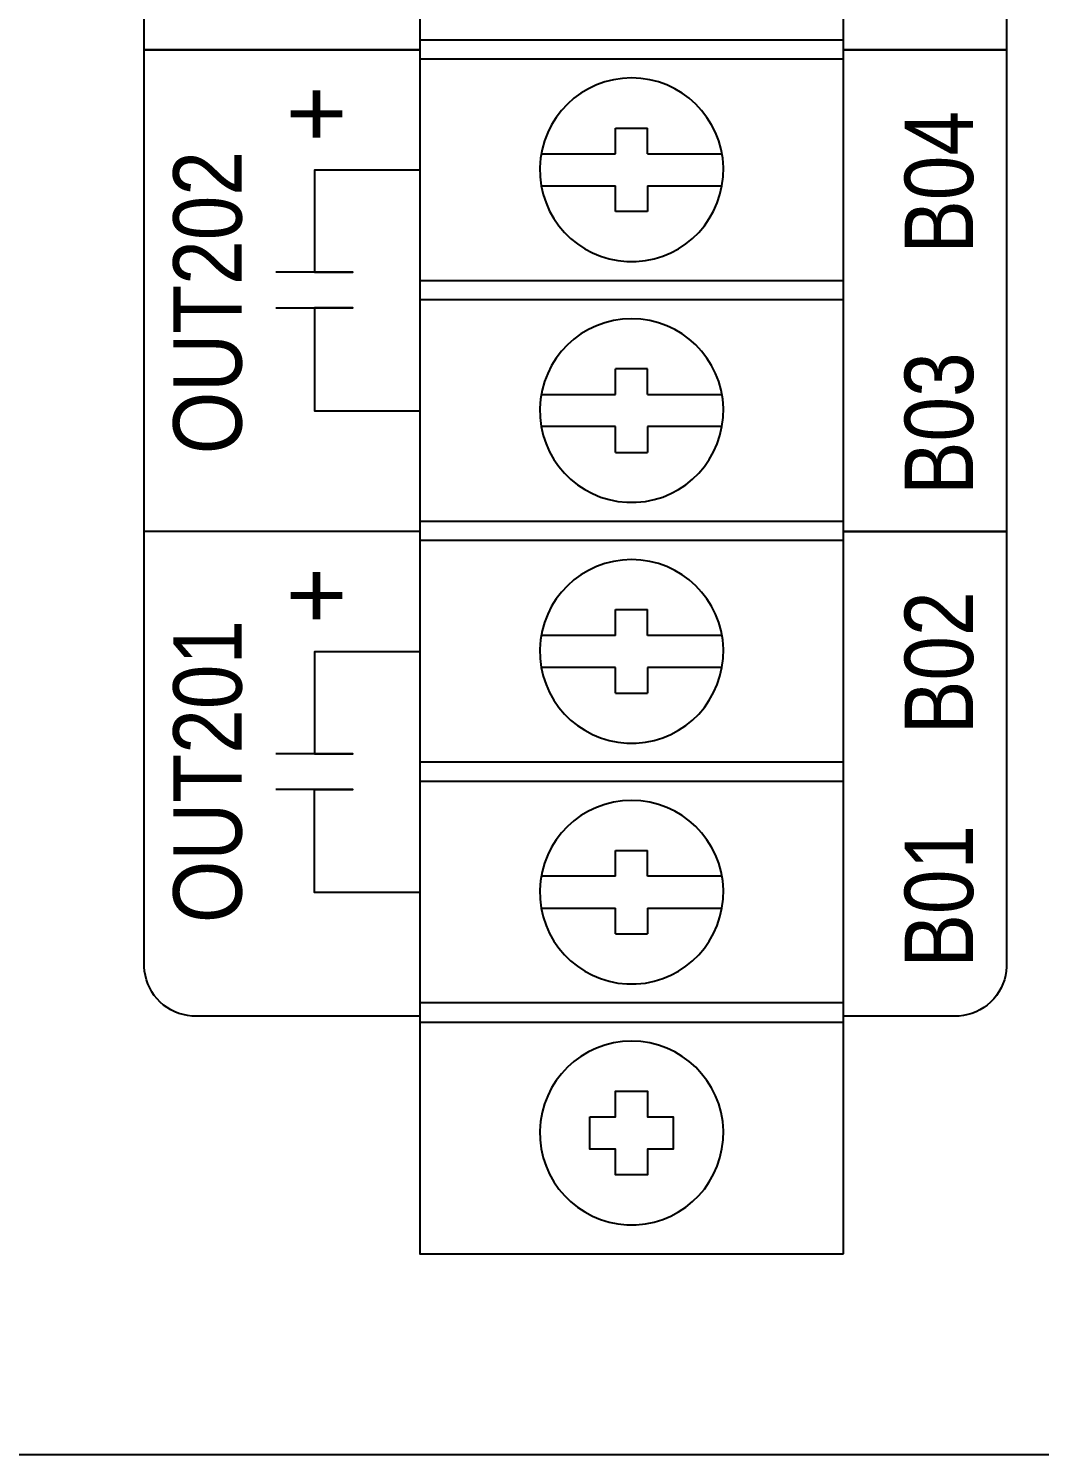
# Model space of a CAD drawing. Extents: x -11 to 35.7, y -8.8 to 26.3.
# Drawn here: x 21.153 to 22.728, y -6.435 to -4.214 of the extents above; entities that cross this region are included whole.
import ezdxf

# ---------------------------------------------------------------- set-up
doc = ezdxf.new("R2010")
doc.units = 0
doc.header["$MEASUREMENT"] = 0
for name, color, linetype in [('4_02__ADDITIONAL_12_STD_OU', 7, 'CONTINUOUS'), ('4_03__ADDITIONAL_4_STD_OUT', 7, 'CONTINUOUS'), ('4_04__ADDITIONAL_12_HIGH_I', 7, 'CONTINUOUS'), ('5_00_DWG', 7, 'CONTINUOUS')]:
    doc.layers.add(name, color=color, linetype=linetype)

msp = doc.modelspace()

# ---------------------------------------------------------------- linework, layer by layer
at = {"layer": '4_02__ADDITIONAL_12_STD_OU'}
for points in [[(22.4226, -6.1224), (22.4226, 3.6276), (21.7626, 3.6276), (21.7626, -6.1224), (22.4226, -6.1224)], [(21.7626, -5.7526), (21.7624, -5.7526), (21.7619, -5.7526), (21.7609, -5.7526), (21.7596, -5.7526), (21.758, -5.7526), (21.756, -5.7526), (21.7536, -5.7526), (21.751, -5.7526), (21.7448, -5.7526), (21.7375, -5.7526), (21.7291, -5.7526), (21.7198, -5.7526), (21.7095, -5.7526), (21.6985, -5.7526), (21.6868, -5.7526), (21.6744, -5.7526), (21.6615, -5.7526), (21.6482, -5.7526), (21.6205, -5.7526), (21.5633, -5.7526), (21.5353, -5.7526), (21.5218, -5.7526), (21.5086, -5.7526), (21.4959, -5.7526), (21.4838, -5.7526), (21.4724, -5.7526), (21.4617, -5.7526), (21.4518, -5.7526), (21.4429, -5.7526), (21.4349, -5.7526), (21.4281, -5.7526), (21.4224, -5.7526), (21.4201, -5.7526), (21.418, -5.7526), (21.4163, -5.7526), (21.415, -5.7526), (21.414, -5.7526), (21.4133, -5.7526), (21.4131, -5.7526), (21.4123, -5.7526), (21.4106, -5.7525), (21.4071, -5.7523), (21.4003, -5.7515), (21.3936, -5.7501), (21.387, -5.7482), (21.3807, -5.7457), (21.3745, -5.7427), (21.3687, -5.7391), (21.3631, -5.7351), (21.3579, -5.7305), (21.3531, -5.7255), (21.3488, -5.7202), (21.3449, -5.7145), (21.3416, -5.7085), (21.3388, -5.7023), (21.3365, -5.6958), (21.3348, -5.6892), (21.3337, -5.6824), (21.3331, -5.6755), (21.3331, -5.6738), (21.3331, -5.6729), (21.3331, -5.6725), (21.3331, -5.6721), (21.3331, -5.671), (21.3331, -5.6692), (21.3331, -5.6669), (21.3331, -5.664), (21.3331, -5.6605), (21.3331, -5.6564), (21.3331, -5.6517), (21.3331, -5.6464), (21.3331, -5.6405), (21.3331, -5.6341), (21.3331, -5.6271), (21.3331, -5.6195), (21.3331, -5.6113), (21.3331, -5.6026), (21.3331, -5.5934), (21.3331, -5.5836), (21.3331, -5.5732), (21.3331, -5.5623), (21.3331, -5.5508), (21.3331, -5.5389), (21.3331, -5.5264), (21.3331, -5.5133), (21.3331, -5.4998), (21.3331, -5.4857), (21.3331, -5.4711), (21.3331, -5.456), (21.3331, -5.4404), (21.3331, -5.4243), (21.3331, -5.4077), (21.3331, -5.3907), (21.3331, -5.3731), (21.3331, -5.355), (21.3331, -5.3365), (21.3331, -5.3175), (21.3331, -5.298), (21.3331, -5.2781), (21.3331, -5.2577), (21.3331, -5.2368), (21.3331, -5.2155), (21.3331, -5.1937), (21.3331, -5.1715), (21.3331, -5.1488), (21.3331, -5.1257), (21.3331, -5.1022), (21.3331, -5.0783), (21.3331, -5.0539), (21.3331, -5.0291), (21.3331, -5.0039), (21.3331, -4.9782), (21.3331, -4.9522), (21.3331, -4.9258), (21.3331, -4.8989), (21.3331, -4.8717), (21.3331, -4.8441), (21.3331, -4.8161), (21.3331, -4.7877), (21.3331, -4.7589), (21.3331, -4.7298), (21.3331, -4.7003), (21.3331, -4.6704), (21.3331, -4.6402), (21.3331, -4.6096), (21.3331, -4.5787), (21.3331, -4.5474), (21.3331, -4.5158), (21.3331, -4.4838), (21.3331, -4.4515), (21.3331, -4.4189), (21.3331, -4.3859), (21.3331, -4.3526), (21.3331, -4.319), (21.3331, -4.2509), (21.3331, -4.1815)], [(22.6769, -4.1815), (22.6769, -4.2509), (22.6769, -4.319), (22.6769, -4.3526), (22.6769, -4.3859), (22.6769, -4.4189), (22.6769, -4.4515), (22.6769, -4.4838), (22.6769, -4.5158), (22.6769, -4.5474), (22.6769, -4.5787), (22.6769, -4.6096), (22.6769, -4.6402), (22.6769, -4.6704), (22.6769, -4.7003), (22.6769, -4.7298), (22.6769, -4.7589), (22.6769, -4.7877), (22.6769, -4.8161), (22.6769, -4.8441), (22.6769, -4.8717), (22.6769, -4.8989), (22.6769, -4.9258), (22.6769, -4.9522), (22.6769, -4.9782), (22.6769, -5.0039), (22.6769, -5.0291), (22.6769, -5.0539), (22.6769, -5.0783), (22.6769, -5.1022), (22.6769, -5.1257), (22.6769, -5.1488), (22.6769, -5.1715), (22.6769, -5.1937), (22.6769, -5.2155), (22.6769, -5.2368), (22.6769, -5.2577), (22.6769, -5.2781), (22.6769, -5.298), (22.6769, -5.3175), (22.6769, -5.3365), (22.6769, -5.355), (22.6769, -5.3731), (22.6769, -5.3907), (22.6769, -5.4077), (22.6769, -5.4243), (22.6769, -5.4404), (22.6769, -5.456), (22.6769, -5.4711), (22.6769, -5.4857), (22.6769, -5.4998), (22.6769, -5.5133), (22.6769, -5.5264), (22.6769, -5.5389), (22.6769, -5.5508), (22.6769, -5.5623), (22.6769, -5.5732), (22.6769, -5.5836), (22.6769, -5.5934), (22.6769, -5.6026), (22.6769, -5.6113), (22.6769, -5.6195), (22.6769, -5.6271), (22.6769, -5.6341), (22.6769, -5.6405), (22.6769, -5.6464), (22.6769, -5.6517), (22.6769, -5.6564), (22.6769, -5.6605), (22.6769, -5.664), (22.6769, -5.6669), (22.6769, -5.6692), (22.6769, -5.671), (22.6769, -5.6721), (22.6769, -5.6725), (22.6769, -5.6729), (22.6769, -5.6738), (22.6769, -5.6755), (22.6763, -5.6824), (22.6752, -5.6892), (22.6735, -5.6958), (22.6712, -5.7023), (22.6684, -5.7085), (22.6651, -5.7145), (22.6612, -5.7202), (22.6569, -5.7255), (22.6521, -5.7305), (22.6469, -5.7351), (22.6413, -5.7391), (22.6355, -5.7427), (22.6293, -5.7457), (22.623, -5.7482), (22.6164, -5.7501), (22.6097, -5.7515), (22.6029, -5.7523), (22.5994, -5.7525), (22.5977, -5.7526), (22.5969, -5.7526), (22.5968, -5.7526), (22.596, -5.7526), (22.5944, -5.7526), (22.5922, -5.7526), (22.5894, -5.7526), (22.586, -5.7526), (22.5821, -5.7526), (22.5776, -5.7526), (22.5727, -5.7526), (22.5673, -5.7526), (22.5616, -5.7526), (22.5493, -5.7526), (22.536, -5.7526), (22.522, -5.7526), (22.4935, -5.7526), (22.4797, -5.7526), (22.4666, -5.7526), (22.4604, -5.7526), (22.4546, -5.7526), (22.4491, -5.7526), (22.444, -5.7526), (22.4393, -5.7526), (22.4352, -5.7526), (22.4315, -5.7526), (22.4284, -5.7526), (22.4259, -5.7526), (22.4241, -5.7526), (22.423, -5.7526), (22.4226, -5.7526)], [(21.7626, -4.2319), (22.4226, -4.2319)], [(21.3331, -4.2476), (21.7626, -4.2476)], [(22.4226, -4.2619), (21.7626, -4.2619)], [(22.6769, -4.2476), (22.4226, -4.2476)], [(22.0676, -4.3694), (22.1176, -4.3694)], [(22.0676, -4.4094), (22.0676, -4.3694)], [(22.1176, -4.4094), (22.1176, -4.3694)], [(21.9518, -4.4094), (22.0676, -4.4094)], [(22.1176, -4.4094), (22.2334, -4.4094)], [(21.7626, -4.435), (21.5982, -4.435), (21.5982, -4.5938), (21.6582, -4.5938), (21.5382, -4.5938)], [(21.9518, -4.4594), (22.0676, -4.4594)], [(22.0676, -4.4994), (22.0676, -4.4594)], [(22.1176, -4.4594), (22.2334, -4.4594)], [(22.1176, -4.4594), (22.1176, -4.4994)], [(22.1176, -4.4994), (22.0676, -4.4994)], [(21.7626, -4.6069), (22.4226, -4.6069)], [(22.4226, -4.6369), (21.7626, -4.6369)], [(21.5382, -4.6493), (21.6582, -4.6493), (21.5982, -4.6493), (21.5982, -4.81), (21.7626, -4.81)], [(22.1176, -4.7444), (22.0676, -4.7444)], [(22.0676, -4.7844), (22.0676, -4.7444)], [(22.1176, -4.7844), (22.1176, -4.7444)], [(21.9518, -4.7844), (22.0676, -4.7844)], [(22.1176, -4.7844), (22.2334, -4.7844)], [(22.0676, -4.8344), (21.9518, -4.8344)], [(22.0676, -4.8744), (22.0676, -4.8344)], [(22.2334, -4.8344), (22.1176, -4.8344)], [(22.1176, -4.8344), (22.1176, -4.8744)], [(22.0676, -4.8744), (22.1176, -4.8744)], [(22.4226, -4.9819), (21.7626, -4.9819)], [(21.7626, -4.9976), (21.3331, -4.9976)], [(22.4226, -5.0119), (21.7626, -5.0119)], [(22.6769, -4.9976), (22.4226, -4.9976)], [(22.0676, -5.1194), (22.1176, -5.1194)], [(22.0676, -5.1594), (22.0676, -5.1194)], [(22.1176, -5.1594), (22.1176, -5.1194)], [(22.0676, -5.1594), (21.9518, -5.1594)], [(22.2334, -5.1594), (22.1176, -5.1594)], [(21.7626, -5.185), (21.5982, -5.185), (21.5982, -5.3438), (21.6582, -5.3438), (21.5382, -5.3438)], [(22.0676, -5.2094), (21.9518, -5.2094)], [(22.0676, -5.2494), (22.0676, -5.2094)], [(22.2334, -5.2094), (22.1176, -5.2094)], [(22.1176, -5.2094), (22.1176, -5.2494)], [(22.0676, -5.2494), (22.1176, -5.2494)], [(22.4226, -5.3569), (21.7626, -5.3569)], [(22.4226, -5.3869), (21.7626, -5.3869)], [(21.7626, -5.56), (21.5982, -5.56), (21.5982, -5.3993), (21.6582, -5.3993), (21.5382, -5.3993)], [(22.0676, -5.4944), (22.1176, -5.4944)], [(22.0676, -5.5344), (22.0676, -5.4944)], [(22.1176, -5.5344), (22.1176, -5.4944)], [(22.0676, -5.5344), (21.9518, -5.5344)], [(22.2334, -5.5344), (22.1176, -5.5344)], [(21.9518, -5.5844), (22.0676, -5.5844)], [(22.0676, -5.6244), (22.0676, -5.5844)], [(22.1176, -5.5844), (22.2334, -5.5844)], [(22.1176, -5.5844), (22.1176, -5.6244)], [(22.0676, -5.6244), (22.1176, -5.6244)], [(22.4226, -5.7319), (21.7626, -5.7319)], [(21.7626, -5.7619), (22.4226, -5.7619)], [(22.0276, -5.9094), (22.0676, -5.9094), (22.0676, -5.8694), (22.1176, -5.8694), (22.1176, -5.9094), (22.1576, -5.9094), (22.1576, -5.9594), (22.1176, -5.9594), (22.1176, -5.9994), (22.0676, -5.9994), (22.0676, -5.9594), (22.0276, -5.9594), (22.0276, -5.9094)]]:
    msp.add_lwpolyline(points, dxfattribs=at)
for points in [[(22.0926, -4.2914), (22.0782, -4.2921), (22.0642, -4.2942), (22.0507, -4.2976), (22.0377, -4.3023), (22.0254, -4.3082), (22.0137, -4.3151), (22.0028, -4.3231), (21.9927, -4.3321), (21.9835, -4.342), (21.9752, -4.3527), (21.968, -4.3642), (21.9619, -4.3764), (21.9569, -4.3892), (21.9532, -4.4026), (21.9507, -4.4165), (21.9497, -4.4308), (21.95, -4.4452), (21.9518, -4.4593), (21.9549, -4.473), (21.9592, -4.4861), (21.9648, -4.4986), (21.9715, -4.5105), (21.9792, -4.5216), (21.988, -4.5319), (21.9976, -4.5413), (22.0082, -4.5498), (22.0195, -4.5573), (22.0315, -4.5637), (22.0442, -4.569), (22.0574, -4.573), (22.0712, -4.5758), (22.0854, -4.5772), (22.0999, -4.5772), (22.1141, -4.5758), (22.1278, -4.573), (22.1411, -4.569), (22.1537, -4.5637), (22.1658, -4.5573), (22.1771, -4.5498), (22.1876, -4.5413), (22.1972, -4.5319), (22.206, -4.5216), (22.2137, -4.5105), (22.2204, -4.4986), (22.226, -4.4861), (22.2303, -4.473), (22.2334, -4.4593), (22.2352, -4.4452), (22.2356, -4.4308), (22.2345, -4.4165), (22.2321, -4.4026), (22.2283, -4.3892), (22.2233, -4.3764), (22.2172, -4.3642), (22.21, -4.3527), (22.2017, -4.342), (22.1925, -4.3321), (22.1824, -4.3231), (22.1715, -4.3151), (22.1598, -4.3082), (22.1475, -4.3023), (22.1345, -4.2976), (22.121, -4.2942), (22.107, -4.2921)], [(22.0926, -4.6664), (22.0782, -4.6671), (22.0642, -4.6692), (22.0507, -4.6726), (22.0377, -4.6773), (22.0254, -4.6832), (22.0137, -4.6901), (22.0028, -4.6981), (21.9927, -4.7071), (21.9835, -4.717), (21.9752, -4.7277), (21.968, -4.7392), (21.9619, -4.7514), (21.9569, -4.7642), (21.9532, -4.7776), (21.9507, -4.7915), (21.9497, -4.8058), (21.95, -4.8202), (21.9518, -4.8343), (21.9549, -4.848), (21.9592, -4.8611), (21.9648, -4.8736), (21.9715, -4.8855), (21.9792, -4.8966), (21.988, -4.9069), (21.9976, -4.9163), (22.0082, -4.9248), (22.0195, -4.9323), (22.0315, -4.9387), (22.0442, -4.944), (22.0574, -4.948), (22.0712, -4.9508), (22.0854, -4.9522), (22.0999, -4.9522), (22.1141, -4.9508), (22.1278, -4.948), (22.1411, -4.944), (22.1537, -4.9387), (22.1658, -4.9323), (22.1771, -4.9248), (22.1876, -4.9163), (22.1972, -4.9069), (22.206, -4.8966), (22.2137, -4.8855), (22.2204, -4.8736), (22.226, -4.8611), (22.2303, -4.848), (22.2334, -4.8343), (22.2352, -4.8202), (22.2356, -4.8058), (22.2345, -4.7915), (22.2321, -4.7776), (22.2283, -4.7642), (22.2233, -4.7514), (22.2172, -4.7392), (22.21, -4.7277), (22.2017, -4.717), (22.1925, -4.7071), (22.1824, -4.6981), (22.1715, -4.6901), (22.1598, -4.6832), (22.1475, -4.6773), (22.1345, -4.6726), (22.121, -4.6692), (22.107, -4.6671)], [(22.0926, -5.0414), (22.0782, -5.0421), (22.0642, -5.0442), (22.0507, -5.0476), (22.0377, -5.0523), (22.0254, -5.0582), (22.0137, -5.0651), (22.0028, -5.0731), (21.9927, -5.0821), (21.9835, -5.092), (21.9752, -5.1027), (21.968, -5.1142), (21.9619, -5.1264), (21.9569, -5.1392), (21.9532, -5.1526), (21.9507, -5.1665), (21.9497, -5.1808), (21.95, -5.1952), (21.9518, -5.2093), (21.9549, -5.223), (21.9592, -5.2361), (21.9648, -5.2486), (21.9715, -5.2605), (21.9792, -5.2716), (21.988, -5.2819), (21.9976, -5.2913), (22.0082, -5.2998), (22.0195, -5.3073), (22.0315, -5.3137), (22.0442, -5.319), (22.0574, -5.323), (22.0712, -5.3258), (22.0854, -5.3272), (22.0999, -5.3272), (22.1141, -5.3258), (22.1278, -5.323), (22.1411, -5.319), (22.1537, -5.3137), (22.1658, -5.3073), (22.1771, -5.2998), (22.1876, -5.2913), (22.1972, -5.2819), (22.206, -5.2716), (22.2137, -5.2605), (22.2204, -5.2486), (22.226, -5.2361), (22.2303, -5.223), (22.2334, -5.2093), (22.2352, -5.1952), (22.2356, -5.1808), (22.2345, -5.1665), (22.2321, -5.1526), (22.2283, -5.1392), (22.2233, -5.1264), (22.2172, -5.1142), (22.21, -5.1027), (22.2017, -5.092), (22.1925, -5.0821), (22.1824, -5.0731), (22.1715, -5.0651), (22.1598, -5.0582), (22.1475, -5.0523), (22.1345, -5.0476), (22.121, -5.0442), (22.107, -5.0421)], [(22.0926, -5.4164), (22.0782, -5.4171), (22.0642, -5.4192), (22.0507, -5.4226), (22.0377, -5.4273), (22.0254, -5.4332), (22.0137, -5.4401), (22.0028, -5.4481), (21.9927, -5.4571), (21.9835, -5.467), (21.9752, -5.4777), (21.968, -5.4892), (21.9619, -5.5014), (21.9569, -5.5142), (21.9532, -5.5276), (21.9507, -5.5415), (21.9497, -5.5558), (21.95, -5.5702), (21.9518, -5.5843), (21.9549, -5.598), (21.9592, -5.6111), (21.9648, -5.6236), (21.9715, -5.6355), (21.9792, -5.6466), (21.988, -5.6569), (21.9976, -5.6663), (22.0082, -5.6748), (22.0195, -5.6823), (22.0315, -5.6887), (22.0442, -5.694), (22.0574, -5.698), (22.0712, -5.7008), (22.0854, -5.7022), (22.0999, -5.7022), (22.1141, -5.7008), (22.1278, -5.698), (22.1411, -5.694), (22.1537, -5.6887), (22.1658, -5.6823), (22.1771, -5.6748), (22.1876, -5.6663), (22.1972, -5.6569), (22.206, -5.6466), (22.2137, -5.6355), (22.2204, -5.6236), (22.226, -5.6111), (22.2303, -5.598), (22.2334, -5.5843), (22.2352, -5.5702), (22.2356, -5.5558), (22.2345, -5.5415), (22.2321, -5.5276), (22.2283, -5.5142), (22.2233, -5.5014), (22.2172, -5.4892), (22.21, -5.4777), (22.2017, -5.467), (22.1925, -5.4571), (22.1824, -5.4481), (22.1715, -5.4401), (22.1598, -5.4332), (22.1475, -5.4273), (22.1345, -5.4226), (22.121, -5.4192), (22.107, -5.4171)], [(22.0926, -5.7914), (22.0782, -5.7921), (22.0642, -5.7942), (22.0507, -5.7976), (22.0377, -5.8023), (22.0254, -5.8082), (22.0137, -5.8151), (22.0028, -5.8231), (21.9927, -5.8321), (21.9835, -5.842), (21.9752, -5.8527), (21.968, -5.8642), (21.9619, -5.8764), (21.9569, -5.8892), (21.9532, -5.9026), (21.9507, -5.9165), (21.9497, -5.9308), (21.95, -5.9452), (21.9518, -5.9593), (21.9549, -5.973), (21.9592, -5.9861), (21.9648, -5.9986), (21.9715, -6.0105), (21.9792, -6.0216), (21.988, -6.0319), (21.9976, -6.0413), (22.0082, -6.0498), (22.0195, -6.0573), (22.0315, -6.0637), (22.0442, -6.069), (22.0574, -6.073), (22.0712, -6.0758), (22.0854, -6.0772), (22.0999, -6.0772), (22.1141, -6.0758), (22.1278, -6.073), (22.1411, -6.069), (22.1537, -6.0637), (22.1658, -6.0573), (22.1771, -6.0498), (22.1876, -6.0413), (22.1972, -6.0319), (22.206, -6.0216), (22.2137, -6.0105), (22.2204, -5.9986), (22.226, -5.9861), (22.2303, -5.973), (22.2334, -5.9593), (22.2352, -5.9452), (22.2356, -5.9308), (22.2345, -5.9165), (22.2321, -5.9026), (22.2283, -5.8892), (22.2233, -5.8764), (22.2172, -5.8642), (22.21, -5.8527), (22.2017, -5.842), (22.1925, -5.8321), (22.1824, -5.8231), (22.1715, -5.8151), (22.1598, -5.8082), (22.1475, -5.8023), (22.1345, -5.7976), (22.121, -5.7942), (22.107, -5.7921)]]:
    msp.add_lwpolyline(points, close=True, dxfattribs=at)
at = {"layer": '4_03__ADDITIONAL_4_STD_OUT'}
for points in [[(22.4226, -6.1224), (22.4226, 3.6276), (21.7626, 3.6276), (21.7626, -6.1224), (22.4226, -6.1224)], [(21.7626, -5.7526), (21.7624, -5.7526), (21.7619, -5.7526), (21.7609, -5.7526), (21.7596, -5.7526), (21.758, -5.7526), (21.756, -5.7526), (21.7536, -5.7526), (21.751, -5.7526), (21.7448, -5.7526), (21.7375, -5.7526), (21.7291, -5.7526), (21.7198, -5.7526), (21.7095, -5.7526), (21.6985, -5.7526), (21.6868, -5.7526), (21.6744, -5.7526), (21.6615, -5.7526), (21.6482, -5.7526), (21.6205, -5.7526), (21.5633, -5.7526), (21.5353, -5.7526), (21.5218, -5.7526), (21.5086, -5.7526), (21.4959, -5.7526), (21.4838, -5.7526), (21.4724, -5.7526), (21.4617, -5.7526), (21.4518, -5.7526), (21.4429, -5.7526), (21.4349, -5.7526), (21.4281, -5.7526), (21.4224, -5.7526), (21.4201, -5.7526), (21.418, -5.7526), (21.4163, -5.7526), (21.415, -5.7526), (21.414, -5.7526), (21.4133, -5.7526), (21.4131, -5.7526), (21.4123, -5.7526), (21.4106, -5.7525), (21.4071, -5.7523), (21.4003, -5.7515), (21.3936, -5.7501), (21.387, -5.7482), (21.3807, -5.7457), (21.3745, -5.7427), (21.3687, -5.7391), (21.3631, -5.7351), (21.3579, -5.7305), (21.3531, -5.7255), (21.3488, -5.7202), (21.3449, -5.7145), (21.3416, -5.7085), (21.3388, -5.7023), (21.3365, -5.6958), (21.3348, -5.6892), (21.3337, -5.6824), (21.3331, -5.6755), (21.3331, -5.6738), (21.3331, -5.6729), (21.3331, -5.6725), (21.3331, -5.6721), (21.3331, -5.671), (21.3331, -5.6692), (21.3331, -5.6669), (21.3331, -5.664), (21.3331, -5.6605), (21.3331, -5.6564), (21.3331, -5.6517), (21.3331, -5.6464), (21.3331, -5.6405), (21.3331, -5.6341), (21.3331, -5.6271), (21.3331, -5.6195), (21.3331, -5.6113), (21.3331, -5.6026), (21.3331, -5.5934), (21.3331, -5.5836), (21.3331, -5.5732), (21.3331, -5.5623), (21.3331, -5.5508), (21.3331, -5.5389), (21.3331, -5.5264), (21.3331, -5.5133), (21.3331, -5.4998), (21.3331, -5.4857), (21.3331, -5.4711), (21.3331, -5.456), (21.3331, -5.4404), (21.3331, -5.4243), (21.3331, -5.4077), (21.3331, -5.3907), (21.3331, -5.3731), (21.3331, -5.355), (21.3331, -5.3365), (21.3331, -5.3175), (21.3331, -5.298), (21.3331, -5.2781), (21.3331, -5.2577), (21.3331, -5.2368), (21.3331, -5.2155), (21.3331, -5.1937), (21.3331, -5.1715), (21.3331, -5.1488), (21.3331, -5.1257), (21.3331, -5.1022), (21.3331, -5.0783), (21.3331, -5.0539), (21.3331, -5.0291), (21.3331, -5.0039), (21.3331, -4.9782), (21.3331, -4.9522), (21.3331, -4.9258), (21.3331, -4.8989), (21.3331, -4.8717), (21.3331, -4.8441), (21.3331, -4.8161), (21.3331, -4.7877), (21.3331, -4.7589), (21.3331, -4.7298), (21.3331, -4.7003), (21.3331, -4.6704), (21.3331, -4.6402), (21.3331, -4.6096), (21.3331, -4.5787), (21.3331, -4.5474), (21.3331, -4.5158), (21.3331, -4.4838), (21.3331, -4.4515), (21.3331, -4.4189), (21.3331, -4.3859), (21.3331, -4.3526), (21.3331, -4.319), (21.3331, -4.2509), (21.3331, -4.1815)], [(22.6769, -4.1815), (22.6769, -4.2509), (22.6769, -4.319), (22.6769, -4.3526), (22.6769, -4.3859), (22.6769, -4.4189), (22.6769, -4.4515), (22.6769, -4.4838), (22.6769, -4.5158), (22.6769, -4.5474), (22.6769, -4.5787), (22.6769, -4.6096), (22.6769, -4.6402), (22.6769, -4.6704), (22.6769, -4.7003), (22.6769, -4.7298), (22.6769, -4.7589), (22.6769, -4.7877), (22.6769, -4.8161), (22.6769, -4.8441), (22.6769, -4.8717), (22.6769, -4.8989), (22.6769, -4.9258), (22.6769, -4.9522), (22.6769, -4.9782), (22.6769, -5.0039), (22.6769, -5.0291), (22.6769, -5.0539), (22.6769, -5.0783), (22.6769, -5.1022), (22.6769, -5.1257), (22.6769, -5.1488), (22.6769, -5.1715), (22.6769, -5.1937), (22.6769, -5.2155), (22.6769, -5.2368), (22.6769, -5.2577), (22.6769, -5.2781), (22.6769, -5.298), (22.6769, -5.3175), (22.6769, -5.3365), (22.6769, -5.355), (22.6769, -5.3731), (22.6769, -5.3907), (22.6769, -5.4077), (22.6769, -5.4243), (22.6769, -5.4404), (22.6769, -5.456), (22.6769, -5.4711), (22.6769, -5.4857), (22.6769, -5.4998), (22.6769, -5.5133), (22.6769, -5.5264), (22.6769, -5.5389), (22.6769, -5.5508), (22.6769, -5.5623), (22.6769, -5.5732), (22.6769, -5.5836), (22.6769, -5.5934), (22.6769, -5.6026), (22.6769, -5.6113), (22.6769, -5.6195), (22.6769, -5.6271), (22.6769, -5.6341), (22.6769, -5.6405), (22.6769, -5.6464), (22.6769, -5.6517), (22.6769, -5.6564), (22.6769, -5.6605), (22.6769, -5.664), (22.6769, -5.6669), (22.6769, -5.6692), (22.6769, -5.671), (22.6769, -5.6721), (22.6769, -5.6725), (22.6769, -5.6729), (22.6769, -5.6738), (22.6769, -5.6755), (22.6763, -5.6824), (22.6752, -5.6892), (22.6735, -5.6958), (22.6712, -5.7023), (22.6684, -5.7085), (22.6651, -5.7145), (22.6612, -5.7202), (22.6569, -5.7255), (22.6521, -5.7305), (22.6469, -5.7351), (22.6413, -5.7391), (22.6355, -5.7427), (22.6294, -5.7457), (22.623, -5.7482), (22.6164, -5.7501), (22.6097, -5.7515), (22.6029, -5.7523), (22.5994, -5.7525), (22.5977, -5.7526), (22.5969, -5.7526), (22.5968, -5.7526), (22.596, -5.7526), (22.5945, -5.7526), (22.5923, -5.7526), (22.5894, -5.7526), (22.586, -5.7526), (22.5821, -5.7526), (22.5776, -5.7526), (22.5727, -5.7526), (22.5674, -5.7526), (22.5617, -5.7526), (22.5493, -5.7526), (22.536, -5.7526), (22.522, -5.7526), (22.4935, -5.7526), (22.4797, -5.7526), (22.4666, -5.7526), (22.4604, -5.7526), (22.4546, -5.7526), (22.4491, -5.7526), (22.444, -5.7526), (22.4393, -5.7526), (22.4352, -5.7526), (22.4315, -5.7526), (22.4284, -5.7526), (22.4259, -5.7526), (22.4241, -5.7526), (22.423, -5.7526), (22.4226, -5.7526)], [(21.7626, -4.2319), (22.4226, -4.2319)], [(21.7626, -4.2476), (21.3331, -4.2476)], [(22.4226, -4.2619), (21.7626, -4.2619)], [(22.4226, -4.2476), (22.6769, -4.2476)], [(22.0676, -4.3694), (22.1176, -4.3694)], [(22.0676, -4.4094), (22.0676, -4.3694)], [(22.1176, -4.4094), (22.1176, -4.3694)], [(21.9518, -4.4094), (22.0676, -4.4094)], [(22.1176, -4.4094), (22.2334, -4.4094)], [(21.7626, -4.435), (21.5982, -4.435), (21.5982, -4.5938), (21.6582, -4.5938), (21.5382, -4.5938)], [(21.9518, -4.4594), (22.0676, -4.4594)], [(22.0676, -4.4994), (22.0676, -4.4594)], [(22.1176, -4.4594), (22.2334, -4.4594)], [(22.1176, -4.4594), (22.1176, -4.4994)], [(22.1176, -4.4994), (22.0676, -4.4994)], [(21.7626, -4.6069), (22.4226, -4.6069)], [(22.4226, -4.6369), (21.7626, -4.6369)], [(21.5382, -4.6493), (21.6582, -4.6493), (21.5982, -4.6493), (21.5982, -4.81), (21.7626, -4.81)], [(22.1176, -4.7444), (22.0676, -4.7444)], [(22.0676, -4.7844), (22.0676, -4.7444)], [(22.1176, -4.7844), (22.1176, -4.7444)], [(21.9518, -4.7844), (22.0676, -4.7844)], [(22.1176, -4.7844), (22.2334, -4.7844)], [(22.0676, -4.8344), (21.9518, -4.8344)], [(22.0676, -4.8744), (22.0676, -4.8344)], [(22.2334, -4.8344), (22.1176, -4.8344)], [(22.1176, -4.8344), (22.1176, -4.8744)], [(22.0676, -4.8744), (22.1176, -4.8744)], [(22.4226, -4.9819), (21.7626, -4.9819)], [(21.7626, -4.9976), (21.3331, -4.9976)], [(22.4226, -5.0119), (21.7626, -5.0119)], [(22.4226, -4.9976), (22.6769, -4.9976)], [(22.0676, -5.1194), (22.1176, -5.1194)], [(22.0676, -5.1594), (22.0676, -5.1194)], [(22.1176, -5.1594), (22.1176, -5.1194)], [(22.0676, -5.1594), (21.9518, -5.1594)], [(22.2334, -5.1594), (22.1176, -5.1594)], [(21.7626, -5.185), (21.5982, -5.185), (21.5982, -5.3438), (21.6582, -5.3438), (21.5382, -5.3438)], [(22.0676, -5.2094), (21.9518, -5.2094)], [(22.0676, -5.2494), (22.0676, -5.2094)], [(22.2334, -5.2094), (22.1176, -5.2094)], [(22.1176, -5.2094), (22.1176, -5.2494)], [(22.0676, -5.2494), (22.1176, -5.2494)], [(22.4226, -5.3569), (21.7626, -5.3569)], [(22.4226, -5.3869), (21.7626, -5.3869)], [(21.7626, -5.56), (21.5982, -5.56), (21.5982, -5.3993), (21.6582, -5.3993), (21.5382, -5.3993)], [(22.0676, -5.4944), (22.1176, -5.4944)], [(22.0676, -5.5344), (22.0676, -5.4944)], [(22.1176, -5.5344), (22.1176, -5.4944)], [(22.0676, -5.5344), (21.9518, -5.5344)], [(22.2334, -5.5344), (22.1176, -5.5344)], [(21.9518, -5.5844), (22.0676, -5.5844)], [(22.0676, -5.6244), (22.0676, -5.5844)], [(22.1176, -5.5844), (22.2334, -5.5844)], [(22.1176, -5.5844), (22.1176, -5.6244)], [(22.0676, -5.6244), (22.1176, -5.6244)], [(22.4226, -5.7319), (21.7626, -5.7319)], [(21.7626, -5.7619), (22.4226, -5.7619)], [(22.0276, -5.9094), (22.0676, -5.9094), (22.0676, -5.8694), (22.1176, -5.8694), (22.1176, -5.9094), (22.1576, -5.9094), (22.1576, -5.9594), (22.1176, -5.9594), (22.1176, -5.9994), (22.0676, -5.9994), (22.0676, -5.9594), (22.0276, -5.9594), (22.0276, -5.9094)]]:
    msp.add_lwpolyline(points, dxfattribs=at)
for points in [[(22.0926, -4.2914), (22.0782, -4.2921), (22.0642, -4.2942), (22.0507, -4.2976), (22.0377, -4.3023), (22.0254, -4.3082), (22.0137, -4.3151), (22.0028, -4.3231), (21.9927, -4.3321), (21.9835, -4.342), (21.9752, -4.3527), (21.968, -4.3642), (21.9619, -4.3764), (21.9569, -4.3892), (21.9532, -4.4026), (21.9507, -4.4165), (21.9497, -4.4308), (21.95, -4.4452), (21.9518, -4.4593), (21.9549, -4.473), (21.9592, -4.4861), (21.9648, -4.4986), (21.9715, -4.5105), (21.9792, -4.5216), (21.988, -4.5319), (21.9976, -4.5413), (22.0082, -4.5498), (22.0195, -4.5573), (22.0315, -4.5637), (22.0442, -4.569), (22.0574, -4.573), (22.0712, -4.5758), (22.0854, -4.5772), (22.0999, -4.5772), (22.1141, -4.5758), (22.1278, -4.573), (22.1411, -4.569), (22.1537, -4.5637), (22.1658, -4.5573), (22.1771, -4.5498), (22.1876, -4.5413), (22.1972, -4.5319), (22.206, -4.5216), (22.2137, -4.5105), (22.2204, -4.4986), (22.226, -4.4861), (22.2303, -4.473), (22.2334, -4.4593), (22.2352, -4.4452), (22.2356, -4.4308), (22.2345, -4.4165), (22.2321, -4.4026), (22.2283, -4.3892), (22.2233, -4.3764), (22.2172, -4.3642), (22.21, -4.3527), (22.2017, -4.342), (22.1925, -4.3321), (22.1824, -4.3231), (22.1715, -4.3151), (22.1598, -4.3082), (22.1475, -4.3023), (22.1345, -4.2976), (22.121, -4.2942), (22.107, -4.2921)], [(22.0926, -4.6664), (22.0782, -4.6671), (22.0642, -4.6692), (22.0507, -4.6726), (22.0377, -4.6773), (22.0254, -4.6832), (22.0137, -4.6901), (22.0028, -4.6981), (21.9927, -4.7071), (21.9835, -4.717), (21.9752, -4.7277), (21.968, -4.7392), (21.9619, -4.7514), (21.9569, -4.7642), (21.9532, -4.7776), (21.9507, -4.7915), (21.9497, -4.8058), (21.95, -4.8202), (21.9518, -4.8343), (21.9549, -4.848), (21.9592, -4.8611), (21.9648, -4.8736), (21.9715, -4.8855), (21.9792, -4.8966), (21.988, -4.9069), (21.9976, -4.9163), (22.0082, -4.9248), (22.0195, -4.9323), (22.0315, -4.9387), (22.0442, -4.944), (22.0574, -4.948), (22.0712, -4.9508), (22.0854, -4.9522), (22.0999, -4.9522), (22.1141, -4.9508), (22.1278, -4.948), (22.1411, -4.944), (22.1537, -4.9387), (22.1658, -4.9323), (22.1771, -4.9248), (22.1876, -4.9163), (22.1972, -4.9069), (22.206, -4.8966), (22.2137, -4.8855), (22.2204, -4.8736), (22.226, -4.8611), (22.2303, -4.848), (22.2334, -4.8343), (22.2352, -4.8202), (22.2356, -4.8058), (22.2345, -4.7915), (22.2321, -4.7776), (22.2283, -4.7642), (22.2233, -4.7514), (22.2172, -4.7392), (22.21, -4.7277), (22.2017, -4.717), (22.1925, -4.7071), (22.1824, -4.6981), (22.1715, -4.6901), (22.1598, -4.6832), (22.1475, -4.6773), (22.1345, -4.6726), (22.121, -4.6692), (22.107, -4.6671)], [(22.0926, -5.0414), (22.0782, -5.0421), (22.0642, -5.0442), (22.0507, -5.0476), (22.0377, -5.0523), (22.0254, -5.0582), (22.0137, -5.0651), (22.0028, -5.0731), (21.9927, -5.0821), (21.9835, -5.092), (21.9752, -5.1027), (21.968, -5.1142), (21.9619, -5.1264), (21.9569, -5.1392), (21.9532, -5.1526), (21.9507, -5.1665), (21.9497, -5.1808), (21.95, -5.1952), (21.9518, -5.2093), (21.9549, -5.223), (21.9592, -5.2361), (21.9648, -5.2486), (21.9715, -5.2605), (21.9792, -5.2716), (21.988, -5.2819), (21.9976, -5.2913), (22.0082, -5.2998), (22.0195, -5.3073), (22.0315, -5.3137), (22.0442, -5.319), (22.0574, -5.323), (22.0712, -5.3258), (22.0854, -5.3272), (22.0999, -5.3272), (22.1141, -5.3258), (22.1278, -5.323), (22.1411, -5.319), (22.1537, -5.3137), (22.1658, -5.3073), (22.1771, -5.2998), (22.1876, -5.2913), (22.1972, -5.2819), (22.206, -5.2716), (22.2137, -5.2605), (22.2204, -5.2486), (22.226, -5.2361), (22.2303, -5.223), (22.2334, -5.2093), (22.2352, -5.1952), (22.2356, -5.1808), (22.2345, -5.1665), (22.2321, -5.1526), (22.2283, -5.1392), (22.2233, -5.1264), (22.2172, -5.1142), (22.21, -5.1027), (22.2017, -5.092), (22.1925, -5.0821), (22.1824, -5.0731), (22.1715, -5.0651), (22.1598, -5.0582), (22.1475, -5.0523), (22.1345, -5.0476), (22.121, -5.0442), (22.107, -5.0421)], [(22.0926, -5.4164), (22.0782, -5.4171), (22.0642, -5.4192), (22.0507, -5.4226), (22.0377, -5.4273), (22.0254, -5.4332), (22.0137, -5.4401), (22.0028, -5.4481), (21.9927, -5.4571), (21.9835, -5.467), (21.9752, -5.4777), (21.968, -5.4892), (21.9619, -5.5014), (21.9569, -5.5142), (21.9532, -5.5276), (21.9507, -5.5415), (21.9497, -5.5558), (21.95, -5.5702), (21.9518, -5.5843), (21.9549, -5.598), (21.9592, -5.6111), (21.9648, -5.6236), (21.9715, -5.6355), (21.9792, -5.6466), (21.988, -5.6569), (21.9976, -5.6663), (22.0082, -5.6748), (22.0195, -5.6823), (22.0315, -5.6887), (22.0442, -5.694), (22.0574, -5.698), (22.0712, -5.7008), (22.0854, -5.7022), (22.0999, -5.7022), (22.1141, -5.7008), (22.1278, -5.698), (22.1411, -5.694), (22.1537, -5.6887), (22.1658, -5.6823), (22.1771, -5.6748), (22.1876, -5.6663), (22.1972, -5.6569), (22.206, -5.6466), (22.2137, -5.6355), (22.2204, -5.6236), (22.226, -5.6111), (22.2303, -5.598), (22.2334, -5.5843), (22.2352, -5.5702), (22.2356, -5.5558), (22.2345, -5.5415), (22.2321, -5.5276), (22.2283, -5.5142), (22.2233, -5.5014), (22.2172, -5.4892), (22.21, -5.4777), (22.2017, -5.467), (22.1925, -5.4571), (22.1824, -5.4481), (22.1715, -5.4401), (22.1598, -5.4332), (22.1475, -5.4273), (22.1345, -5.4226), (22.121, -5.4192), (22.107, -5.4171)], [(22.0926, -5.7914), (22.0782, -5.7921), (22.0642, -5.7942), (22.0507, -5.7976), (22.0377, -5.8023), (22.0254, -5.8082), (22.0137, -5.8151), (22.0028, -5.8231), (21.9927, -5.8321), (21.9835, -5.842), (21.9752, -5.8527), (21.968, -5.8642), (21.9619, -5.8764), (21.9569, -5.8892), (21.9532, -5.9026), (21.9507, -5.9165), (21.9497, -5.9308), (21.95, -5.9452), (21.9518, -5.9593), (21.9549, -5.973), (21.9592, -5.9861), (21.9648, -5.9986), (21.9715, -6.0105), (21.9792, -6.0216), (21.988, -6.0319), (21.9976, -6.0413), (22.0082, -6.0498), (22.0195, -6.0573), (22.0315, -6.0637), (22.0442, -6.069), (22.0574, -6.073), (22.0712, -6.0758), (22.0854, -6.0772), (22.0999, -6.0772), (22.1141, -6.0758), (22.1278, -6.073), (22.1411, -6.069), (22.1537, -6.0637), (22.1658, -6.0573), (22.1771, -6.0498), (22.1876, -6.0413), (22.1972, -6.0319), (22.206, -6.0216), (22.2137, -6.0105), (22.2204, -5.9986), (22.226, -5.9861), (22.2303, -5.973), (22.2334, -5.9593), (22.2352, -5.9452), (22.2356, -5.9308), (22.2345, -5.9165), (22.2321, -5.9026), (22.2283, -5.8892), (22.2233, -5.8764), (22.2172, -5.8642), (22.21, -5.8527), (22.2017, -5.842), (22.1925, -5.8321), (22.1824, -5.8231), (22.1715, -5.8151), (22.1598, -5.8082), (22.1475, -5.8023), (22.1345, -5.7976), (22.121, -5.7942), (22.107, -5.7921)]]:
    msp.add_lwpolyline(points, close=True, dxfattribs=at)
at = {"layer": '4_04__ADDITIONAL_12_HIGH_I'}
for points in [[(22.4226, -6.1224), (22.4226, 3.6276), (21.7626, 3.6276), (21.7626, -6.1224), (22.4226, -6.1224)], [(21.7626, -5.7526), (21.7624, -5.7526), (21.7619, -5.7526), (21.7609, -5.7526), (21.7596, -5.7526), (21.758, -5.7526), (21.756, -5.7526), (21.7536, -5.7526), (21.751, -5.7526), (21.7448, -5.7526), (21.7375, -5.7526), (21.7291, -5.7526), (21.7198, -5.7526), (21.7095, -5.7526), (21.6985, -5.7526), (21.6868, -5.7526), (21.6744, -5.7526), (21.6615, -5.7526), (21.6482, -5.7526), (21.6205, -5.7526), (21.5633, -5.7526), (21.5353, -5.7526), (21.5218, -5.7526), (21.5086, -5.7526), (21.4959, -5.7526), (21.4838, -5.7526), (21.4724, -5.7526), (21.4617, -5.7526), (21.4518, -5.7526), (21.4429, -5.7526), (21.4349, -5.7526), (21.4281, -5.7526), (21.4224, -5.7526), (21.4201, -5.7526), (21.418, -5.7526), (21.4163, -5.7526), (21.415, -5.7526), (21.414, -5.7526), (21.4133, -5.7526), (21.4131, -5.7526), (21.4123, -5.7526), (21.4106, -5.7525), (21.4071, -5.7523), (21.4003, -5.7515), (21.3936, -5.7501), (21.387, -5.7482), (21.3807, -5.7457), (21.3745, -5.7427), (21.3687, -5.7391), (21.3631, -5.7351), (21.3579, -5.7305), (21.3531, -5.7255), (21.3488, -5.7202), (21.3449, -5.7145), (21.3416, -5.7085), (21.3388, -5.7023), (21.3365, -5.6958), (21.3348, -5.6892), (21.3337, -5.6824), (21.3331, -5.6755), (21.3331, -5.6738), (21.3331, -5.6729), (21.3331, -5.6725), (21.3331, -5.6721), (21.3331, -5.671), (21.3331, -5.6692), (21.3331, -5.6669), (21.3331, -5.664), (21.3331, -5.6605), (21.3331, -5.6564), (21.3331, -5.6517), (21.3331, -5.6464), (21.3331, -5.6405), (21.3331, -5.6341), (21.3331, -5.6271), (21.3331, -5.6195), (21.3331, -5.6113), (21.3331, -5.6026), (21.3331, -5.5934), (21.3331, -5.5836), (21.3331, -5.5732), (21.3331, -5.5623), (21.3331, -5.5508), (21.3331, -5.5389), (21.3331, -5.5264), (21.3331, -5.5133), (21.3331, -5.4998), (21.3331, -5.4857), (21.3331, -5.4711), (21.3331, -5.456), (21.3331, -5.4404), (21.3331, -5.4243), (21.3331, -5.4077), (21.3331, -5.3907), (21.3331, -5.3731), (21.3331, -5.355), (21.3331, -5.3365), (21.3331, -5.3175), (21.3331, -5.298), (21.3331, -5.2781), (21.3331, -5.2577), (21.3331, -5.2368), (21.3331, -5.2155), (21.3331, -5.1937), (21.3331, -5.1715), (21.3331, -5.1488), (21.3331, -5.1257), (21.3331, -5.1022), (21.3331, -5.0783), (21.3331, -5.0539), (21.3331, -5.0291), (21.3331, -5.0039), (21.3331, -4.9782), (21.3331, -4.9522), (21.3331, -4.9258), (21.3331, -4.8989), (21.3331, -4.8717), (21.3331, -4.8441), (21.3331, -4.8161), (21.3331, -4.7877), (21.3331, -4.7589), (21.3331, -4.7298), (21.3331, -4.7003), (21.3331, -4.6704), (21.3331, -4.6402), (21.3331, -4.6096), (21.3331, -4.5787), (21.3331, -4.5474), (21.3331, -4.5158), (21.3331, -4.4838), (21.3331, -4.4515), (21.3331, -4.4189), (21.3331, -4.3859), (21.3331, -4.3526), (21.3331, -4.319), (21.3331, -4.2509), (21.3331, -4.1815)], [(22.6769, -4.1815), (22.6769, -4.2509), (22.6769, -4.319), (22.6769, -4.3526), (22.6769, -4.3859), (22.6769, -4.4189), (22.6769, -4.4515), (22.6769, -4.4838), (22.6769, -4.5158), (22.6769, -4.5474), (22.6769, -4.5787), (22.6769, -4.6096), (22.6769, -4.6402), (22.6769, -4.6704), (22.6769, -4.7003), (22.6769, -4.7298), (22.6769, -4.7589), (22.6769, -4.7877), (22.6769, -4.8161), (22.6769, -4.8441), (22.6769, -4.8717), (22.6769, -4.8989), (22.6769, -4.9258), (22.6769, -4.9522), (22.6769, -4.9782), (22.6769, -5.0039), (22.6769, -5.0291), (22.6769, -5.0539), (22.6769, -5.0783), (22.6769, -5.1022), (22.6769, -5.1257), (22.6769, -5.1488), (22.6769, -5.1715), (22.6769, -5.1937), (22.6769, -5.2155), (22.6769, -5.2368), (22.6769, -5.2577), (22.6769, -5.2781), (22.6769, -5.298), (22.6769, -5.3175), (22.6769, -5.3365), (22.6769, -5.355), (22.6769, -5.3731), (22.6769, -5.3907), (22.6769, -5.4077), (22.6769, -5.4243), (22.6769, -5.4404), (22.6769, -5.456), (22.6769, -5.4711), (22.6769, -5.4857), (22.6769, -5.4998), (22.6769, -5.5133), (22.6769, -5.5264), (22.6769, -5.5389), (22.6769, -5.5508), (22.6769, -5.5623), (22.6769, -5.5732), (22.6769, -5.5836), (22.6769, -5.5934), (22.6769, -5.6026), (22.6769, -5.6113), (22.6769, -5.6195), (22.6769, -5.6271), (22.6769, -5.6341), (22.6769, -5.6405), (22.6769, -5.6464), (22.6769, -5.6517), (22.6769, -5.6564), (22.6769, -5.6605), (22.6769, -5.664), (22.6769, -5.6669), (22.6769, -5.6692), (22.6769, -5.671), (22.6769, -5.6721), (22.6769, -5.6725), (22.6769, -5.6729), (22.6769, -5.6738), (22.6769, -5.6755), (22.6763, -5.6824), (22.6752, -5.6892), (22.6735, -5.6958), (22.6712, -5.7023), (22.6684, -5.7085), (22.6651, -5.7145), (22.6612, -5.7202), (22.6569, -5.7255), (22.6521, -5.7305), (22.6469, -5.7351), (22.6413, -5.7391), (22.6355, -5.7427), (22.6293, -5.7457), (22.623, -5.7482), (22.6164, -5.7501), (22.6097, -5.7515), (22.6029, -5.7523), (22.5994, -5.7525), (22.5977, -5.7526), (22.5969, -5.7526), (22.5968, -5.7526), (22.596, -5.7526), (22.5944, -5.7526), (22.5922, -5.7526), (22.5894, -5.7526), (22.586, -5.7526), (22.5821, -5.7526), (22.5776, -5.7526), (22.5727, -5.7526), (22.5673, -5.7526), (22.5616, -5.7526), (22.5493, -5.7526), (22.536, -5.7526), (22.522, -5.7526), (22.4935, -5.7526), (22.4797, -5.7526), (22.4666, -5.7526), (22.4604, -5.7526), (22.4546, -5.7526), (22.4491, -5.7526), (22.444, -5.7526), (22.4393, -5.7526), (22.4352, -5.7526), (22.4315, -5.7526), (22.4284, -5.7526), (22.4259, -5.7526), (22.4241, -5.7526), (22.423, -5.7526), (22.4226, -5.7526)], [(21.7626, -4.2319), (22.4226, -4.2319)], [(21.3331, -4.2476), (21.7626, -4.2476)], [(22.4226, -4.2619), (21.7626, -4.2619)], [(22.6769, -4.2476), (22.4226, -4.2476)], [(22.0676, -4.3694), (22.1176, -4.3694)], [(22.0676, -4.4094), (22.0676, -4.3694)], [(22.1176, -4.4094), (22.1176, -4.3694)], [(21.9518, -4.4094), (22.0676, -4.4094)], [(22.1176, -4.4094), (22.2334, -4.4094)], [(21.7626, -4.435), (21.5982, -4.435), (21.5982, -4.5938), (21.6582, -4.5938), (21.5382, -4.5938)], [(21.9518, -4.4594), (22.0676, -4.4594)], [(22.0676, -4.4994), (22.0676, -4.4594)], [(22.1176, -4.4594), (22.2334, -4.4594)], [(22.1176, -4.4594), (22.1176, -4.4994)], [(22.1176, -4.4994), (22.0676, -4.4994)], [(21.7626, -4.6069), (22.4226, -4.6069)], [(22.4226, -4.6369), (21.7626, -4.6369)], [(21.5382, -4.6493), (21.6582, -4.6493), (21.5982, -4.6493), (21.5982, -4.81), (21.7626, -4.81)], [(22.1176, -4.7444), (22.0676, -4.7444)], [(22.0676, -4.7844), (22.0676, -4.7444)], [(22.1176, -4.7844), (22.1176, -4.7444)], [(21.9518, -4.7844), (22.0676, -4.7844)], [(22.1176, -4.7844), (22.2334, -4.7844)], [(22.0676, -4.8344), (21.9518, -4.8344)], [(22.0676, -4.8744), (22.0676, -4.8344)], [(22.2334, -4.8344), (22.1176, -4.8344)], [(22.1176, -4.8344), (22.1176, -4.8744)], [(22.0676, -4.8744), (22.1176, -4.8744)], [(22.4226, -4.9819), (21.7626, -4.9819)], [(21.7626, -4.9976), (21.3331, -4.9976)], [(22.4226, -5.0119), (21.7626, -5.0119)], [(22.6769, -4.9976), (22.4226, -4.9976)], [(22.0676, -5.1194), (22.1176, -5.1194)], [(22.0676, -5.1594), (22.0676, -5.1194)], [(22.1176, -5.1594), (22.1176, -5.1194)], [(22.0676, -5.1594), (21.9518, -5.1594)], [(22.2334, -5.1594), (22.1176, -5.1594)], [(21.7626, -5.185), (21.5982, -5.185), (21.5982, -5.3438), (21.6582, -5.3438), (21.5382, -5.3438)], [(22.0676, -5.2094), (21.9518, -5.2094)], [(22.0676, -5.2494), (22.0676, -5.2094)], [(22.2334, -5.2094), (22.1176, -5.2094)], [(22.1176, -5.2094), (22.1176, -5.2494)], [(22.0676, -5.2494), (22.1176, -5.2494)], [(22.4226, -5.3569), (21.7626, -5.3569)], [(22.4226, -5.3869), (21.7626, -5.3869)], [(21.7626, -5.56), (21.5982, -5.56), (21.5982, -5.3993), (21.6582, -5.3993), (21.5382, -5.3993)], [(22.0676, -5.4944), (22.1176, -5.4944)], [(22.0676, -5.5344), (22.0676, -5.4944)], [(22.1176, -5.5344), (22.1176, -5.4944)], [(22.0676, -5.5344), (21.9518, -5.5344)], [(22.2334, -5.5344), (22.1176, -5.5344)], [(21.9518, -5.5844), (22.0676, -5.5844)], [(22.0676, -5.6244), (22.0676, -5.5844)], [(22.1176, -5.5844), (22.2334, -5.5844)], [(22.1176, -5.5844), (22.1176, -5.6244)], [(22.0676, -5.6244), (22.1176, -5.6244)], [(22.4226, -5.7319), (21.7626, -5.7319)], [(21.7626, -5.7619), (22.4226, -5.7619)], [(22.0276, -5.9094), (22.0676, -5.9094), (22.0676, -5.8694), (22.1176, -5.8694), (22.1176, -5.9094), (22.1576, -5.9094), (22.1576, -5.9594), (22.1176, -5.9594), (22.1176, -5.9994), (22.0676, -5.9994), (22.0676, -5.9594), (22.0276, -5.9594), (22.0276, -5.9094)]]:
    msp.add_lwpolyline(points, dxfattribs=at)
for points in [[(22.0926, -4.2914), (22.0782, -4.2921), (22.0642, -4.2942), (22.0507, -4.2976), (22.0377, -4.3023), (22.0254, -4.3082), (22.0137, -4.3151), (22.0028, -4.3231), (21.9927, -4.3321), (21.9835, -4.342), (21.9752, -4.3527), (21.968, -4.3642), (21.9619, -4.3764), (21.9569, -4.3892), (21.9532, -4.4026), (21.9507, -4.4165), (21.9497, -4.4308), (21.95, -4.4452), (21.9518, -4.4593), (21.9549, -4.473), (21.9592, -4.4861), (21.9648, -4.4986), (21.9715, -4.5105), (21.9792, -4.5216), (21.988, -4.5319), (21.9976, -4.5413), (22.0082, -4.5498), (22.0195, -4.5573), (22.0315, -4.5637), (22.0442, -4.569), (22.0574, -4.573), (22.0712, -4.5758), (22.0854, -4.5772), (22.0999, -4.5772), (22.1141, -4.5758), (22.1278, -4.573), (22.1411, -4.569), (22.1537, -4.5637), (22.1658, -4.5573), (22.1771, -4.5498), (22.1876, -4.5413), (22.1972, -4.5319), (22.206, -4.5216), (22.2137, -4.5105), (22.2204, -4.4986), (22.226, -4.4861), (22.2303, -4.473), (22.2334, -4.4593), (22.2352, -4.4452), (22.2356, -4.4308), (22.2345, -4.4165), (22.2321, -4.4026), (22.2283, -4.3892), (22.2233, -4.3764), (22.2172, -4.3642), (22.21, -4.3527), (22.2017, -4.342), (22.1925, -4.3321), (22.1824, -4.3231), (22.1715, -4.3151), (22.1598, -4.3082), (22.1475, -4.3023), (22.1345, -4.2976), (22.121, -4.2942), (22.107, -4.2921)], [(22.0926, -4.6664), (22.0782, -4.6671), (22.0642, -4.6692), (22.0507, -4.6726), (22.0377, -4.6773), (22.0254, -4.6832), (22.0137, -4.6901), (22.0028, -4.6981), (21.9927, -4.7071), (21.9835, -4.717), (21.9752, -4.7277), (21.968, -4.7392), (21.9619, -4.7514), (21.9569, -4.7642), (21.9532, -4.7776), (21.9507, -4.7915), (21.9497, -4.8058), (21.95, -4.8202), (21.9518, -4.8343), (21.9549, -4.848), (21.9592, -4.8611), (21.9648, -4.8736), (21.9715, -4.8855), (21.9792, -4.8966), (21.988, -4.9069), (21.9976, -4.9163), (22.0082, -4.9248), (22.0195, -4.9323), (22.0315, -4.9387), (22.0442, -4.944), (22.0574, -4.948), (22.0712, -4.9508), (22.0854, -4.9522), (22.0999, -4.9522), (22.1141, -4.9508), (22.1278, -4.948), (22.1411, -4.944), (22.1537, -4.9387), (22.1658, -4.9323), (22.1771, -4.9248), (22.1876, -4.9163), (22.1972, -4.9069), (22.206, -4.8966), (22.2137, -4.8855), (22.2204, -4.8736), (22.226, -4.8611), (22.2303, -4.848), (22.2334, -4.8343), (22.2352, -4.8202), (22.2356, -4.8058), (22.2345, -4.7915), (22.2321, -4.7776), (22.2283, -4.7642), (22.2233, -4.7514), (22.2172, -4.7392), (22.21, -4.7277), (22.2017, -4.717), (22.1925, -4.7071), (22.1824, -4.6981), (22.1715, -4.6901), (22.1598, -4.6832), (22.1475, -4.6773), (22.1345, -4.6726), (22.121, -4.6692), (22.107, -4.6671)], [(22.0926, -5.0414), (22.0782, -5.0421), (22.0642, -5.0442), (22.0507, -5.0476), (22.0377, -5.0523), (22.0254, -5.0582), (22.0137, -5.0651), (22.0028, -5.0731), (21.9927, -5.0821), (21.9835, -5.092), (21.9752, -5.1027), (21.968, -5.1142), (21.9619, -5.1264), (21.9569, -5.1392), (21.9532, -5.1526), (21.9507, -5.1665), (21.9497, -5.1808), (21.95, -5.1952), (21.9518, -5.2093), (21.9549, -5.223), (21.9592, -5.2361), (21.9648, -5.2486), (21.9715, -5.2605), (21.9792, -5.2716), (21.988, -5.2819), (21.9976, -5.2913), (22.0082, -5.2998), (22.0195, -5.3073), (22.0315, -5.3137), (22.0442, -5.319), (22.0574, -5.323), (22.0712, -5.3258), (22.0854, -5.3272), (22.0999, -5.3272), (22.1141, -5.3258), (22.1278, -5.323), (22.1411, -5.319), (22.1537, -5.3137), (22.1658, -5.3073), (22.1771, -5.2998), (22.1876, -5.2913), (22.1972, -5.2819), (22.206, -5.2716), (22.2137, -5.2605), (22.2204, -5.2486), (22.226, -5.2361), (22.2303, -5.223), (22.2334, -5.2093), (22.2352, -5.1952), (22.2356, -5.1808), (22.2345, -5.1665), (22.2321, -5.1526), (22.2283, -5.1392), (22.2233, -5.1264), (22.2172, -5.1142), (22.21, -5.1027), (22.2017, -5.092), (22.1925, -5.0821), (22.1824, -5.0731), (22.1715, -5.0651), (22.1598, -5.0582), (22.1475, -5.0523), (22.1345, -5.0476), (22.121, -5.0442), (22.107, -5.0421)], [(22.0926, -5.4164), (22.0782, -5.4171), (22.0642, -5.4192), (22.0507, -5.4226), (22.0377, -5.4273), (22.0254, -5.4332), (22.0137, -5.4401), (22.0028, -5.4481), (21.9927, -5.4571), (21.9835, -5.467), (21.9752, -5.4777), (21.968, -5.4892), (21.9619, -5.5014), (21.9569, -5.5142), (21.9532, -5.5276), (21.9507, -5.5415), (21.9497, -5.5558), (21.95, -5.5702), (21.9518, -5.5843), (21.9549, -5.598), (21.9592, -5.6111), (21.9648, -5.6236), (21.9715, -5.6355), (21.9792, -5.6466), (21.988, -5.6569), (21.9976, -5.6663), (22.0082, -5.6748), (22.0195, -5.6823), (22.0315, -5.6887), (22.0442, -5.694), (22.0574, -5.698), (22.0712, -5.7008), (22.0854, -5.7022), (22.0999, -5.7022), (22.1141, -5.7008), (22.1278, -5.698), (22.1411, -5.694), (22.1537, -5.6887), (22.1658, -5.6823), (22.1771, -5.6748), (22.1876, -5.6663), (22.1972, -5.6569), (22.206, -5.6466), (22.2137, -5.6355), (22.2204, -5.6236), (22.226, -5.6111), (22.2303, -5.598), (22.2334, -5.5843), (22.2352, -5.5702), (22.2356, -5.5558), (22.2345, -5.5415), (22.2321, -5.5276), (22.2283, -5.5142), (22.2233, -5.5014), (22.2172, -5.4892), (22.21, -5.4777), (22.2017, -5.467), (22.1925, -5.4571), (22.1824, -5.4481), (22.1715, -5.4401), (22.1598, -5.4332), (22.1475, -5.4273), (22.1345, -5.4226), (22.121, -5.4192), (22.107, -5.4171)], [(22.0926, -5.7914), (22.0782, -5.7921), (22.0642, -5.7942), (22.0507, -5.7976), (22.0377, -5.8023), (22.0254, -5.8082), (22.0137, -5.8151), (22.0028, -5.8231), (21.9927, -5.8321), (21.9835, -5.842), (21.9752, -5.8527), (21.968, -5.8642), (21.9619, -5.8764), (21.9569, -5.8892), (21.9532, -5.9026), (21.9507, -5.9165), (21.9497, -5.9308), (21.95, -5.9452), (21.9518, -5.9593), (21.9549, -5.973), (21.9592, -5.9861), (21.9648, -5.9986), (21.9715, -6.0105), (21.9792, -6.0216), (21.988, -6.0319), (21.9976, -6.0413), (22.0082, -6.0498), (22.0195, -6.0573), (22.0315, -6.0637), (22.0442, -6.069), (22.0574, -6.073), (22.0712, -6.0758), (22.0854, -6.0772), (22.0999, -6.0772), (22.1141, -6.0758), (22.1278, -6.073), (22.1411, -6.069), (22.1537, -6.0637), (22.1658, -6.0573), (22.1771, -6.0498), (22.1876, -6.0413), (22.1972, -6.0319), (22.206, -6.0216), (22.2137, -6.0105), (22.2204, -5.9986), (22.226, -5.9861), (22.2303, -5.973), (22.2334, -5.9593), (22.2352, -5.9452), (22.2356, -5.9308), (22.2345, -5.9165), (22.2321, -5.9026), (22.2283, -5.8892), (22.2233, -5.8764), (22.2172, -5.8642), (22.21, -5.8527), (22.2017, -5.842), (22.1925, -5.8321), (22.1824, -5.8231), (22.1715, -5.8151), (22.1598, -5.8082), (22.1475, -5.8023), (22.1345, -5.7976), (22.121, -5.7942), (22.107, -5.7921)]]:
    msp.add_lwpolyline(points, close=True, dxfattribs=at)
at = {"layer": '5_00_DWG'}
msp.add_lwpolyline([(21.1223, -6.435), (21.1762, -6.435), (21.2307, -6.435), (21.2855, -6.435), (21.3408, -6.435), (21.3965, -6.435), (21.4525, -6.435), (21.5089, -6.435), (21.5656, -6.435), (21.6226, -6.435), (21.6799, -6.435), (21.7373, -6.435), (21.795, -6.435), (21.9108, -6.435), (22.0271, -6.435), (22.1436, -6.435), (22.2602, -6.435), (22.3765, -6.435), (22.4923, -6.435), (22.55, -6.435), (22.6074, -6.435), (22.6647, -6.435), (22.7217, -6.435), (22.7784, -6.435)], dxfattribs=at)

# ---------------------------------------------------------------- texts
at = {"layer": '4_02__ADDITIONAL_12_STD_OU', "char_height": 0.106722, "attachment_point": 7, "rotation": 90}
for s, insert in [('\\fInterstate-Regular|b0|i0|c0|p34;\\W0.875;B04', (22.6263, -4.5651)), ('\\fInterstate-Regular|b0|i0|c0|p34;\\W0.875;OUT202', (21.4865, -4.8772)), ('\\fInterstate-Regular|b0|i0|c0|p34;\\W0.875;B03', (22.6263, -4.9409)), ('\\fInterstate-Regular|b0|i0|c0|p34;\\W0.875;B02', (22.6263, -5.3132)), ('\\fInterstate-Regular|b0|i0|c0|p34;\\W0.875;OUT201', (21.4865, -5.6074)), ('\\fInterstate-Regular|b0|i0|c0|p34;\\W0.875;B01', (22.6263, -5.6768))]:
    msp.add_mtext(s, dxfattribs=dict(at, insert=insert))
at = {"layer": '4_03__ADDITIONAL_4_STD_OUT', "char_height": 0.106722, "attachment_point": 7, "rotation": 90}
for s, insert in [('\\fInterstate-Regular|b0|i0|c0|p34;\\W0.875;B04', (22.6263, -4.5651)), ('\\fInterstate-Regular|b0|i0|c0|p34;\\W0.875;OUT202', (21.4865, -4.8772)), ('\\fInterstate-Regular|b0|i0|c0|p34;\\W0.875;B03', (22.6263, -4.9409)), ('\\fInterstate-Regular|b0|i0|c0|p34;\\W0.875;B02', (22.6263, -5.3132)), ('\\fInterstate-Regular|b0|i0|c0|p34;\\W0.875;OUT201', (21.4865, -5.6074)), ('\\fInterstate-Regular|b0|i0|c0|p34;\\W0.875;B01', (22.6263, -5.6768))]:
    msp.add_mtext(s, dxfattribs=dict(at, insert=insert))
at = {"layer": '4_04__ADDITIONAL_12_HIGH_I', "extrusion": (0, 0, -1), "char_height": 0.113333, "attachment_point": 7, "text_direction": (0, -1, 0)}
for insert in [(21.6563, -4.3032), (21.6563, -5.0532)]:
    msp.add_mtext('\\fInterstate-Regular|b0|i0|c0|p34;\\W1;+', dxfattribs=dict(at, insert=insert))
at = {"layer": '4_04__ADDITIONAL_12_HIGH_I', "char_height": 0.106722, "attachment_point": 7, "rotation": 90}
for s, insert in [('\\fInterstate-Regular|b0|i0|c0|p34;\\W0.875;B04', (22.6263, -4.5651)), ('\\fInterstate-Regular|b0|i0|c0|p34;\\W0.875;OUT202', (21.4865, -4.8772)), ('\\fInterstate-Regular|b0|i0|c0|p34;\\W0.875;B03', (22.6263, -4.9409)), ('\\fInterstate-Regular|b0|i0|c0|p34;\\W0.875;B02', (22.6263, -5.3132)), ('\\fInterstate-Regular|b0|i0|c0|p34;\\W0.875;OUT201', (21.4865, -5.6074)), ('\\fInterstate-Regular|b0|i0|c0|p34;\\W0.875;B01', (22.6263, -5.6768))]:
    msp.add_mtext(s, dxfattribs=dict(at, insert=insert))

doc.saveas('drawing.dxf')
